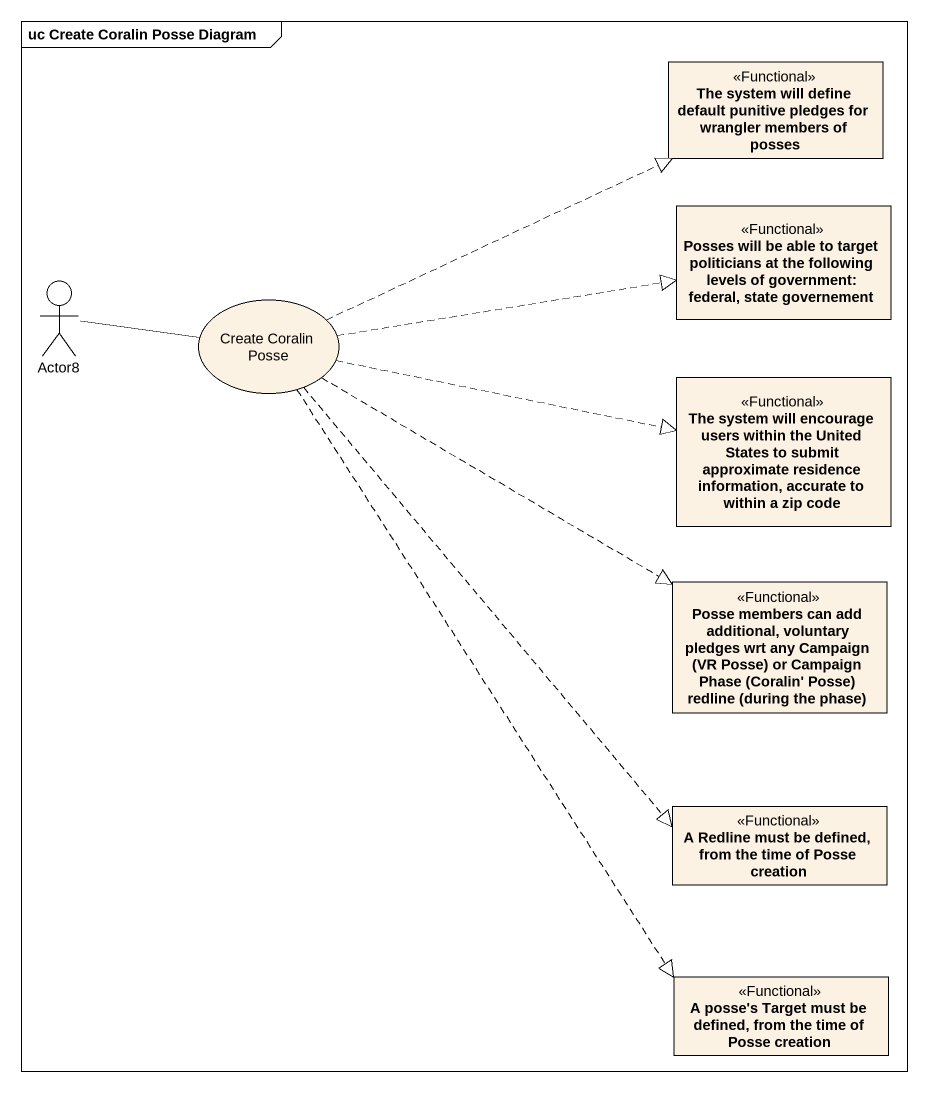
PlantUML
@startuml
mainframe uc Create Coralin Posse Diagram
allowmixing
hide circle
hide empty members
class "The system will define default punitive pledges for wrangler members of posses" as The_system_will_define <<Functional>>
class "Posses will be able to target politicians at the following levels of government: federal, state governement" as Posses_will_be_able_to <<Functional>>
actor Actor8
usecase "Create Coralin Posse" as Create_Coralin_Posse
class "The system will encourage users within the United States to submit approximate residence information, accurate to within a zip code" as The_system_will_encourage <<Functional>>
class "Posse members can add additional, voluntary pledges wrt any Campaign (VR Posse) or Campaign Phase (Coralin' Posse) redline (during the phase)" as Posse_members_can_add <<Functional>>
class "A Redline must be defined, from the time of Posse creation" as A_Redline_must_be_defined <<Functional>>
class "A posse's Target must be defined, from the time of Posse creation" as A_posse_s_Target_must_be <<Functional>>
Actor8 -right- Create_Coralin_Posse
Create_Coralin_Posse .right.|> The_system_will_define
Create_Coralin_Posse .right.|> Posses_will_be_able_to
Create_Coralin_Posse .right.|> The_system_will_encourage
Create_Coralin_Posse .right.|> Posse_members_can_add
Create_Coralin_Posse ..|> A_Redline_must_be_defined
Create_Coralin_Posse ..|> A_posse_s_Target_must_be
@enduml
